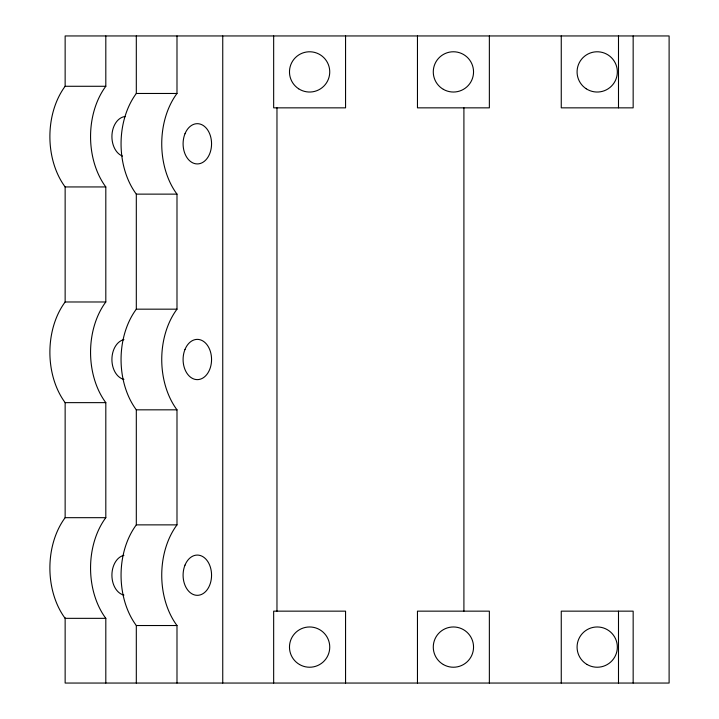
<?xml version="1.0" encoding="UTF-8"?>
<svg xmlns="http://www.w3.org/2000/svg" width="719" height="719" viewBox="0 0 719 719"><rect width="100%" height="100%" fill="white"/><g stroke="black" fill="none" stroke-linecap="round" stroke-linejoin="round"><path stroke-width="1.08" d="M65.141 617.774L65.141 683.05L669.11 683.05L669.11 35.95L65.141 35.95L65.141 86.28L105.81 86.28L105.81 35.95M136.313 35.95L136.313 93.47L176.991 93.47A69.5 49.144 -90 0 0 176.991 194.13L176.991 309.17A69.5 49.144 -90 0 0 176.991 409.83L176.991 524.87A69.5 49.144 -90 0 0 176.991 625.53L176.991 683.05M65.141 86.28A69.5 49.144 -90 0 0 65.141 186.94L105.81 186.94A69.5 49.144 -90 0 1 105.81 86.28M136.313 93.47A69.5 49.144 90 0 0 136.313 194.13L176.991 194.13M105.81 618.34L65.141 618.34A69.5 49.144 -90 0 1 65.141 517.68L65.141 402.64A69.5 49.144 -90 0 1 65.141 301.98L105.81 301.98A69.5 49.144 -90 0 0 105.81 402.64L105.81 517.68A69.5 49.144 -90 0 0 105.81 618.34L105.81 683.05M136.313 194.13L136.313 309.17L176.991 309.17M65.141 402.64L105.81 402.64M136.313 309.17A69.5 49.144 90 0 0 136.313 409.83L176.991 409.83M65.141 517.68L105.81 517.68M136.313 683.05L136.313 625.53A69.5 49.144 -90 0 1 136.313 524.87L176.991 524.87M136.313 625.53L176.991 625.53M633.16 35.95L633.16 107.85L561.26 107.85L561.26 35.95M633.16 683.05L633.16 611.15L561.26 611.15L561.26 683.05M618.493 35.95L618.493 107.85M618.493 611.15L618.493 683.05M489.36 35.95L489.36 107.85L417.46 107.85L417.46 35.95M489.36 683.05L489.36 611.15L417.46 611.15L417.46 683.05M463.908 107.85L463.908 611.15M345.56 35.95L345.56 107.85L273.66 107.85L273.66 35.95M345.56 683.05L345.56 611.15L273.66 611.15L273.66 683.05M276.968 107.85L276.968 611.15M222.746 35.95L222.746 683.05M176.991 35.95L176.991 93.47M136.313 409.83L136.313 524.87M105.81 186.94L105.81 301.98M65.141 186.94L65.141 301.98M122.464 156.059A20.132 14.236 -90 0 1 111.993 134.507A20.132 14.236 -90 0 1 125.403 116.505M123.92 379.38A20.132 14.236 -90 0 1 111.912 359.5A20.132 14.236 -90 0 1 123.92 339.62M123.92 595.08A20.132 14.236 -90 0 1 111.912 575.2A20.132 14.236 -90 0 1 123.92 555.32M587.144 664.536A20.132 20.132 0 0 0 617.342 647.1A20.132 20.132 0 0 0 587.144 629.664A20.132 20.132 0 0 0 587.144 664.536M443.344 664.536A20.132 20.132 0 0 0 473.542 647.1A20.132 20.132 0 0 0 443.344 629.664A20.132 20.132 0 0 0 443.344 664.536M299.544 664.536A20.132 20.132 0 0 0 329.742 647.1A20.132 20.132 0 0 0 299.544 629.664A20.132 20.132 0 0 0 299.544 664.536M586.246 88.788A20.132 20.132 0 0 0 617.315 72.952A20.132 20.132 0 0 0 588.079 53.961A20.132 20.132 0 0 0 586.246 88.788M443.344 89.336A20.132 20.132 0 0 0 473.542 71.9A20.132 20.132 0 0 0 443.344 54.464A20.132 20.132 0 0 0 443.344 89.336M298.646 88.788A20.132 20.132 0 0 0 329.715 72.952A20.132 20.132 0 0 0 300.479 53.961A20.132 20.132 0 0 0 298.646 88.788M184.999 133.734A20.132 14.236 90 0 0 197.321 163.932A20.132 14.236 90 0 0 209.651 133.734A20.132 14.236 90 0 0 184.999 133.734M184.999 349.434A20.132 14.236 90 0 0 197.321 379.632A20.132 14.236 90 0 0 209.651 349.434A20.132 14.236 90 0 0 184.999 349.434M184.999 565.134A20.132 14.236 90 0 0 197.321 595.332A20.132 14.236 90 0 0 209.651 565.134A20.132 14.236 90 0 0 184.999 565.134"/></g></svg>
